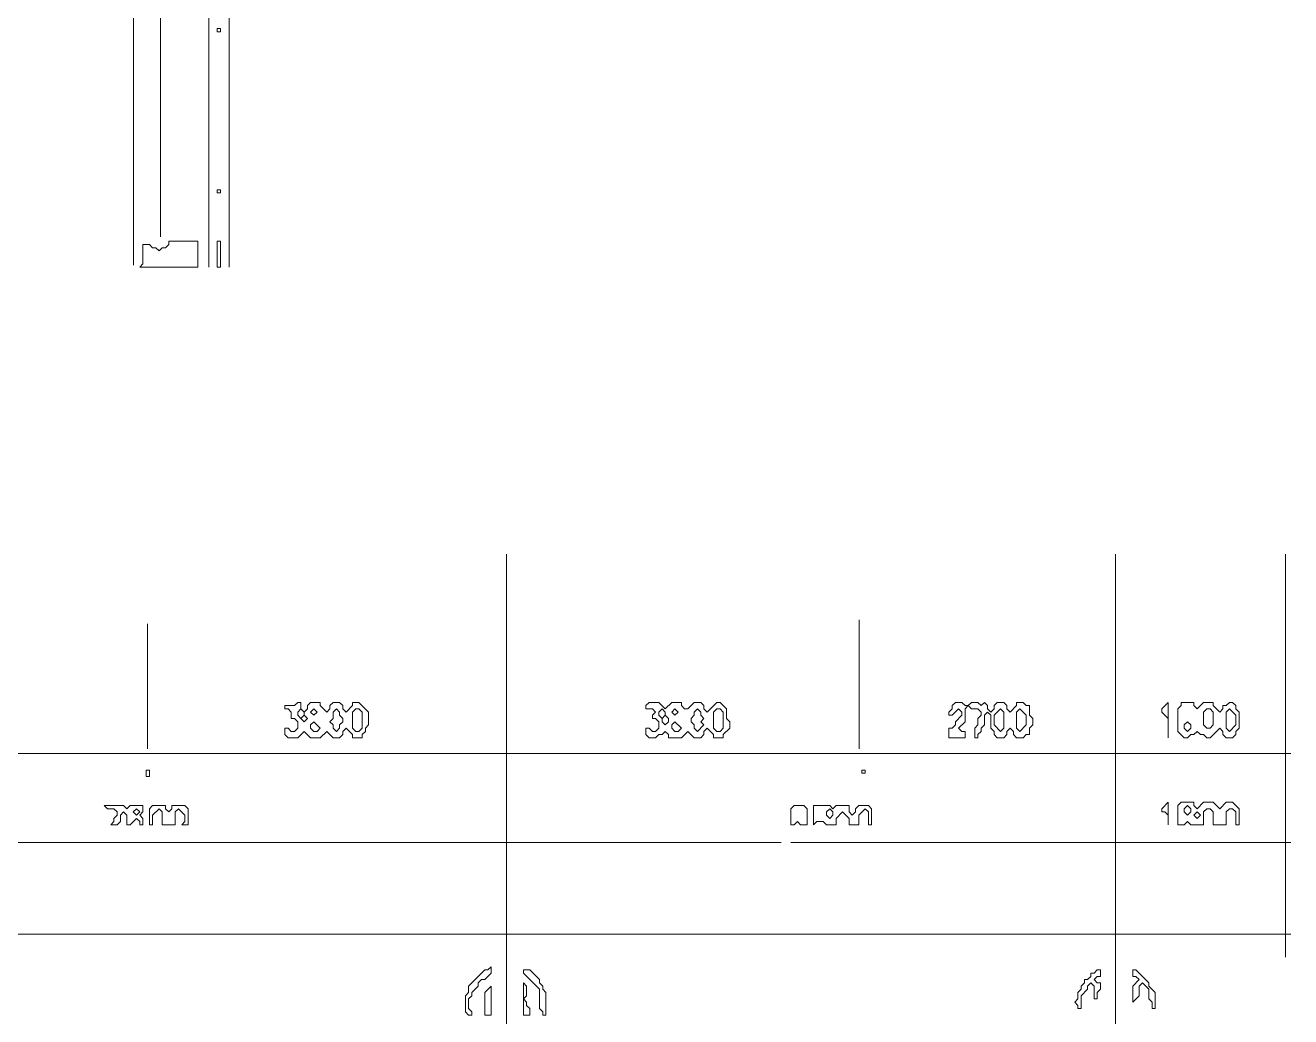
# Model space of a CAD drawing. Extents: x 12 to 2459, y 13 to 1740.
# Drawn here: x 1513.5 to 1906, y 319.5 to 627 of the extents above; entities that cross this region are included whole.
import ezdxf

# ---------------------------------------------------------------- set-up
doc = ezdxf.new("R2010")
doc.units = 0
doc.layers.add('TRACE_STRAIGHT', color=5, linetype='Continuous', lineweight=0)
doc.layers.add('TRACE_TEXT_SYMBOL', color=6, linetype='Continuous', lineweight=0)

msp = doc.modelspace()

# ---------------------------------------------------------------- linework, layer by layer
at = {"layer": 'TRACE_STRAIGHT', "color": 5}
for p, q in [((1555.43, 784), (1555.43, 561.37)), ((1547.03, 745), (1547.03, 552.62)), ((1576.7, 637), (1576.7, 552)), ((1570.43, 631.38), (1570.43, 552)), ((1662.78, 463), (1662.78, 294)), ((1851.68, 463), (1851.68, 293)), ((1904.41, 463), (1904.41, 338)), ((1551.4, 441.38), (1551.4, 402.6)), ((1772.18, 442.62), (1772.18, 402.6)), ((478, 401.16), (1906, 401.16)), ((722.11, 373.54), (1748, 373.54)), ((1751, 373.5), (1906, 373.5)), ((478, 345.12), (1906, 345.12))]:
    msp.add_line(p, q, dxfattribs=at)
at = {"layer": 'TRACE_TEXT_SYMBOL', "color": 6}
for points in [[(1573, 626), (1574, 626), (1574, 625), (1573, 625)], [(1573, 576), (1574, 576), (1574, 575), (1573, 575)], [(1558, 560), (1558, 559), (1557, 558), (1556, 558), (1555, 557), (1554, 558), (1553, 558), (1552, 559), (1550, 559), (1550, 553), (1549, 552), (1567, 552), (1567, 560)], [(1573, 560), (1573, 552), (1574, 552), (1574, 560)], [(1598, 417), (1597, 416), (1594, 416), (1594, 415), (1595, 415), (1596, 414), (1596, 412), (1597, 412), (1598, 411), (1598, 409), (1597, 408), (1596, 408), (1595, 409), (1594, 409), (1594, 407), (1595, 406), (1598, 406), (1600, 408), (1602, 406), (1605, 406), (1607, 408), (1609, 406), (1611, 406), (1612, 407), (1612, 408), (1613, 409), (1615, 407), (1615, 406), (1618, 406), (1618, 407), (1619, 408), (1619, 409), (1620, 410), (1620, 414), (1617, 417), (1615, 417), (1615, 416), (1613, 414), (1612, 415), (1612, 416), (1611, 417), (1609, 417), (1608, 416), (1608, 415), (1607, 414), (1605, 416), (1605, 417), (1602, 417), (1601, 416), (1601, 415), (1600, 414), (1599, 415), (1599, 417)], [(1707, 417), (1706, 416), (1706, 415), (1708, 415), (1709, 414), (1708, 413), (1708, 412), (1709, 412), (1710, 411), (1710, 409), (1709, 408), (1708, 408), (1707, 409), (1706, 409), (1706, 407), (1707, 406), (1709, 406), (1710, 407), (1711, 407), (1712, 408), (1713, 407), (1713, 406), (1717, 406), (1719, 408), (1721, 406), (1723, 406), (1724, 407), (1724, 408), (1725, 409), (1727, 407), (1727, 406), (1730, 406), (1730, 407), (1732, 409), (1732, 411), (1731, 412), (1731, 415), (1729, 417), (1728, 417), (1725, 414), (1724, 415), (1724, 416), (1723, 417), (1721, 417), (1719, 415), (1718, 415), (1717, 416), (1717, 417), (1714, 417), (1712, 415), (1710, 417)], [(1868, 417), (1866, 415), (1866, 414), (1868, 412), (1868, 406)], [(1872, 417), (1872, 416), (1871, 415), (1871, 408), (1873, 406), (1874, 406), (1875, 407), (1876, 407), (1877, 408), (1878, 407), (1879, 407), (1880, 406), (1881, 406), (1884, 409), (1885, 408), (1885, 407), (1886, 406), (1888, 406), (1889, 407), (1889, 408), (1890, 409), (1890, 414), (1889, 415), (1889, 416), (1888, 417), (1887, 417), (1886, 416), (1885, 416), (1885, 415), (1884, 414), (1882, 416), (1882, 417), (1879, 417), (1877, 415), (1876, 416), (1876, 417)], [(1598, 414), (1599, 415), (1600, 414), (1600, 413), (1599, 412), (1598, 413)], [(1599, 412), (1600, 413), (1601, 412), (1600, 411)], [(1602, 414), (1603, 415), (1604, 414), (1603, 413)], [(1609, 414), (1610, 415), (1611, 414), (1611, 413), (1612, 412), (1612, 411), (1611, 410), (1611, 409), (1610, 408), (1609, 409), (1609, 410), (1608, 411), (1609, 412)], [(1615, 414), (1616, 415), (1617, 415), (1618, 414), (1618, 409), (1617, 408), (1616, 408), (1615, 409)], [(1710, 414), (1711, 415), (1712, 414), (1712, 413), (1711, 412), (1710, 413)], [(1711, 412), (1712, 413), (1713, 412), (1713, 411), (1712, 410), (1711, 411)], [(1714, 414), (1715, 415), (1716, 414), (1715, 413)], [(1721, 414), (1722, 415), (1723, 414), (1723, 413), (1724, 412), (1723, 411), (1724, 410), (1722, 408), (1721, 409), (1721, 410), (1720, 411), (1720, 412), (1721, 413)], [(1727, 414), (1728, 415), (1729, 415), (1730, 414), (1730, 409), (1729, 408), (1728, 408), (1727, 409)], [(1816, 415), (1817, 414), (1817, 409), (1816, 408), (1814, 410), (1814, 413)], [(1821, 414), (1822, 415), (1824, 413), (1824, 410), (1822, 408), (1821, 409)], [(1879, 414), (1880, 415), (1881, 415), (1882, 414), (1882, 410), (1881, 409), (1880, 409), (1879, 410)], [(1886, 414), (1887, 415), (1889, 413), (1889, 410), (1887, 408), (1886, 409)], [(1602, 410), (1603, 411), (1605, 409), (1604, 408), (1603, 408), (1602, 409)], [(1714, 410), (1715, 411), (1717, 409), (1716, 408), (1715, 408), (1714, 409)], [(1873, 410), (1874, 411), (1875, 410), (1875, 409), (1874, 408), (1873, 409)], [(1551, 396), (1551, 394), (1552, 394), (1552, 396)], [(1773, 396), (1773, 395), (1774, 395), (1774, 396)], [(1538, 385), (1539, 384), (1541, 384), (1542, 383), (1542, 382), (1541, 381), (1541, 380), (1540, 379), (1542, 379), (1543, 380), (1543, 382), (1544, 383), (1545, 382), (1545, 379), (1546, 379), (1548, 381), (1549, 380), (1549, 379), (1550, 379), (1550, 381), (1549, 382), (1550, 383), (1550, 385), (1546, 385), (1545, 384), (1544, 385)], [(1553, 385), (1552, 384), (1552, 379), (1553, 379), (1553, 382), (1555, 384), (1556, 383), (1556, 379), (1560, 379), (1560, 383), (1561, 384), (1563, 382), (1563, 380), (1562, 379), (1564, 379), (1564, 384), (1563, 385), (1559, 385), (1559, 384), (1558, 383), (1557, 384), (1557, 385)], [(1752, 385), (1751, 384), (1751, 379), (1752, 379), (1753, 380), (1754, 379), (1756, 379), (1756, 384), (1755, 385)], [(1758, 385), (1758, 379), (1759, 380), (1761, 380), (1762, 379), (1765, 379), (1765, 381), (1767, 383), (1769, 381), (1769, 379), (1772, 379), (1772, 382), (1774, 384), (1775, 383), (1775, 379), (1776, 379), (1776, 384), (1775, 385), (1772, 385), (1771, 384), (1771, 383), (1770, 382), (1769, 383), (1769, 385), (1765, 385), (1764, 384), (1763, 385)], [(1868, 386), (1866, 384), (1866, 383), (1867, 383), (1868, 382), (1868, 379)], [(1872, 386), (1871, 385), (1871, 379), (1873, 379), (1874, 380), (1875, 379), (1879, 379), (1879, 383), (1880, 384), (1881, 384), (1882, 383), (1882, 379), (1886, 379), (1886, 383), (1887, 384), (1888, 384), (1889, 383), (1889, 379), (1890, 379), (1890, 384), (1888, 386), (1886, 386), (1884, 384), (1882, 386), (1879, 386), (1877, 384), (1876, 385), (1876, 386)], [(1873, 384), (1874, 385), (1875, 384), (1875, 383), (1874, 382), (1873, 383)], [(1547, 383), (1548, 384), (1549, 383), (1548, 382)], [(1762, 383), (1763, 384), (1764, 383), (1764, 382), (1763, 381), (1762, 382)], [(1876, 382), (1877, 383), (1878, 382), (1877, 381)], [(1658, 335), (1657, 334), (1656, 334), (1651, 329), (1651, 327), (1650, 326), (1650, 321), (1651, 320), (1652, 320), (1652, 321), (1651, 322), (1651, 325), (1652, 326), (1652, 327), (1654, 329), (1654, 330), (1655, 331), (1656, 331), (1658, 333)], [(1668, 334), (1668, 333), (1673, 328), (1673, 322), (1674, 321), (1674, 320), (1675, 320), (1675, 327), (1674, 328), (1674, 329), (1673, 330), (1673, 331), (1670, 334)], [(1846, 334), (1845, 333), (1844, 333), (1844, 332), (1843, 331), (1842, 331), (1842, 330), (1841, 329), (1841, 328), (1840, 327), (1840, 325), (1839, 324), (1840, 323), (1840, 322), (1841, 322), (1841, 326), (1843, 328), (1843, 329), (1844, 330), (1845, 329), (1845, 325), (1846, 325), (1846, 327), (1847, 328), (1847, 330), (1846, 330), (1845, 331), (1846, 332), (1847, 332), (1847, 334)], [(1857, 334), (1857, 332), (1858, 332), (1859, 331), (1857, 329), (1857, 324), (1859, 326), (1859, 329), (1860, 330), (1862, 328), (1862, 325), (1863, 324), (1863, 322), (1864, 322), (1864, 327), (1862, 329), (1862, 330), (1858, 334)], [(1668, 330), (1668, 320), (1670, 320), (1670, 322), (1669, 323), (1669, 324), (1668, 325), (1669, 326), (1669, 329)], [(1658, 329), (1656, 327), (1656, 320), (1658, 320)]]:
    msp.add_lwpolyline(points, close=True, dxfattribs=at)
for points in [[(1802, 417), (1801, 416), (1801, 415), (1800, 414), (1800, 413), (1801, 413), (1803, 415), (1804, 414), (1804, 413), (1802, 411), (1802, 410), (1801, 409), (1800, 409), (1800, 406), (1805, 406), (1805, 408), (1804, 408), (1803, 409), (1805, 411), (1805, 415), (1806, 416), (1807, 415), (1809, 415), (1810, 414), (1810, 413), (1809, 412), (1809, 410), (1808, 409), (1808, 406), (1809, 406), (1809, 407), (1810, 408), (1810, 409), (1811, 410), (1811, 413), (1812, 414), (1813, 413), (1813, 409), (1814, 408), (1814, 407), (1815, 406), (1817, 406), (1818, 407), (1818, 408), (1819, 409), (1820, 408), (1820, 407), (1821, 406), (1823, 406), (1824, 407), (1825, 407), (1825, 409), (1826, 410), (1826, 412), (1825, 413), (1825, 416), (1824, 416), (1823, 417), (1821, 417), (1821, 416), (1819, 414), (1818, 415), (1818, 416), (1817, 417)], [(1817, 417), (1815, 417), (1814, 416), (1814, 415), (1813, 414), (1812, 415), (1812, 416), (1811, 417), (1810, 416), (1809, 417), (1807, 417), (1806, 416), (1805, 416), (1804, 417), (1802, 417)]]:
    msp.add_lwpolyline(points, dxfattribs=at)

doc.saveas('drawing.dxf')
